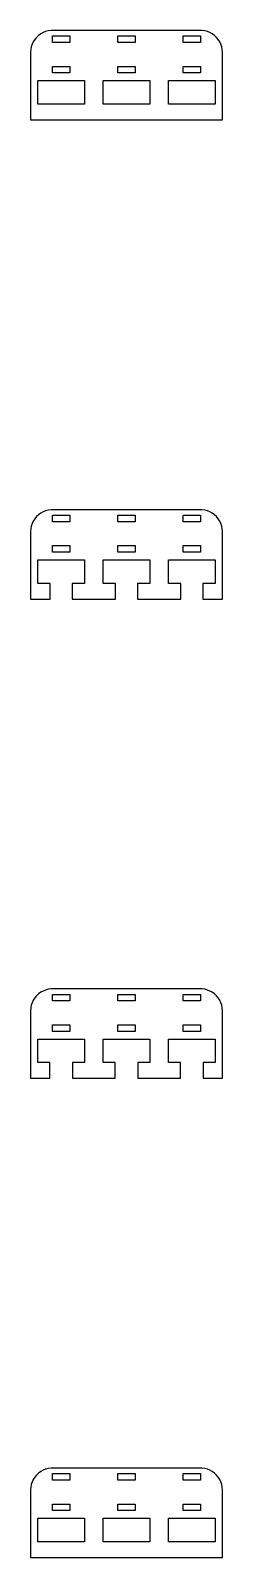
# Model space of a CAD drawing. Header units: metres. Extents: x -22 to 22, y 0 to 350.
import ezdxf

# ---------------------------------------------------------------- set-up
doc = ezdxf.new("R2010")
doc.units = ezdxf.units.M

msp = doc.modelspace()

# ---------------------------------------------------------------- linework, layer by layer
for p, q in [((-17.3139, 350.49), (-17.9369, 350.411)), ((17.3139, 350.49), (-17.3139, 350.49)), ((17.9369, 350.411), (17.3139, 350.49)), ((-21.6489, 347.341), (-21.8429, 346.743)), ((-21.3815, 347.909), (-21.6489, 347.341)), ((-21.0451, 348.439), (-21.3815, 347.909)), ((-20.6448, 348.923), (-21.0451, 348.439)), ((-20.1871, 349.353), (-20.6448, 348.923)), ((-19.6791, 349.722), (-20.1871, 349.353)), ((-19.1289, 350.024), (-19.6791, 349.722)), ((-18.5451, 350.255), (-19.1289, 350.024)), ((-17.9369, 350.411), (-18.5451, 350.255)), ((-17, 347.75), (-17, 349.25)), ((-17, 349.25), (-13, 349.25)), ((-13, 347.75), (-17, 347.75)), ((-13, 349.25), (-13, 347.75)), ((-2, 347.75), (-2, 349.25)), ((-2, 349.25), (2, 349.25)), ((2, 347.75), (-2, 347.75)), ((2, 349.25), (2, 347.75)), ((13, 347.75), (13, 349.25)), ((13, 349.25), (17, 349.25)), ((17, 347.75), (13, 347.75)), ((17, 349.25), (17, 347.75)), ((18.5451, 350.255), (17.9369, 350.411)), ((19.1289, 350.024), (18.5451, 350.255)), ((19.6791, 349.722), (19.1289, 350.024)), ((20.1871, 349.353), (19.6791, 349.722)), ((20.6448, 348.923), (20.1871, 349.353)), ((21.0451, 348.439), (20.6448, 348.923)), ((21.3815, 347.909), (21.0451, 348.439)), ((21.6489, 347.341), (21.3815, 347.909)), ((21.8429, 346.743), (21.6489, 347.341)), ((-21.9606, 346.127), (-22, 345.5)), ((-22, 345.5), (-22, 330)), ((-21.8429, 346.743), (-21.9606, 346.127)), ((21.9606, 346.127), (21.8429, 346.743)), ((22, 345.5), (21.9606, 346.127)), ((22, 330), (22, 345.5)), ((-17, 340.75), (-17, 342.25)), ((-17, 342.25), (-13, 342.25)), ((-13, 340.75), (-17, 340.75)), ((-13, 342.25), (-13, 340.75)), ((-2, 340.75), (-2, 342.25)), ((-2, 342.25), (2, 342.25)), ((2, 340.75), (-2, 340.75)), ((2, 342.25), (2, 340.75)), ((13, 340.75), (13, 342.25)), ((13, 342.25), (17, 342.25)), ((17, 340.75), (13, 340.75)), ((17, 342.25), (17, 340.75)), ((-20.3466, 333.6), (-20.3466, 339)), ((-20.3466, 339), (-9.65337, 339)), ((-9.65337, 339), (-9.65337, 333.6)), ((-5.34662, 333.6), (-5.34662, 339)), ((-5.34662, 339), (5.34662, 339)), ((5.34662, 339), (5.34662, 333.6)), ((9.65337, 333.6), (9.65337, 339)), ((9.65337, 339), (20.3466, 339)), ((20.3466, 339), (20.3466, 333.6)), ((-9.65337, 333.6), (-20.3466, 333.6)), ((5.34662, 333.6), (-5.34662, 333.6)), ((20.3466, 333.6), (9.65337, 333.6)), ((-22, 330), (22, 330)), ((-21.0451, 238.439), (-21.3815, 237.909)), ((-20.6448, 238.923), (-21.0451, 238.439)), ((-20.1871, 239.353), (-20.6448, 238.923)), ((-19.6791, 239.722), (-20.1871, 239.353)), ((-19.1289, 240.024), (-19.6791, 239.722)), ((-18.5451, 240.255), (-19.1289, 240.024)), ((-17.9369, 240.411), (-18.5451, 240.255)), ((-17.3139, 240.49), (-17.9369, 240.411)), ((17.3139, 240.49), (-17.3139, 240.49)), ((-17, 237.75), (-17, 239.25)), ((-17, 239.25), (-13, 239.25)), ((-13, 239.25), (-13, 237.75)), ((-2, 237.75), (-2, 239.25)), ((-2, 239.25), (2, 239.25)), ((2, 239.25), (2, 237.75)), ((13, 237.75), (13, 239.25)), ((13, 239.25), (17, 239.25)), ((17, 239.25), (17, 237.75)), ((17.9369, 240.411), (17.3139, 240.49)), ((18.5451, 240.255), (17.9369, 240.411)), ((19.1289, 240.024), (18.5451, 240.255)), ((19.6791, 239.722), (19.1289, 240.024)), ((20.1871, 239.353), (19.6791, 239.722)), ((20.6448, 238.923), (20.1871, 239.353)), ((21.0451, 238.439), (20.6448, 238.923)), ((21.3815, 237.909), (21.0451, 238.439)), ((-21.9606, 236.127), (-22, 235.5)), ((-22, 235.5), (-22, 220)), ((-21.8429, 236.743), (-21.9606, 236.127)), ((-21.6489, 237.341), (-21.8429, 236.743)), ((-21.3815, 237.909), (-21.6489, 237.341)), ((-13, 237.75), (-17, 237.75)), ((2, 237.75), (-2, 237.75)), ((17, 237.75), (13, 237.75)), ((21.6489, 237.341), (21.3815, 237.909)), ((21.8429, 236.743), (21.6489, 237.341)), ((21.9606, 236.127), (21.8429, 236.743)), ((22, 235.5), (21.9606, 236.127)), ((22, 220), (22, 235.5)), ((-17, 230.75), (-17, 232.25)), ((-17, 232.25), (-13, 232.25)), ((-13, 232.25), (-13, 230.75)), ((-2, 230.75), (-2, 232.25)), ((-2, 232.25), (2, 232.25)), ((2, 232.25), (2, 230.75)), ((13, 230.75), (13, 232.25)), ((13, 232.25), (17, 232.25)), ((17, 232.25), (17, 230.75)), ((-20.3466, 223.6), (-20.3466, 229)), ((-20.3466, 229), (-9.65337, 229)), ((-13, 230.75), (-17, 230.75)), ((-9.65337, 229), (-9.65337, 223.6)), ((-5.34662, 223.6), (-5.34662, 229)), ((-5.34662, 229), (5.34662, 229)), ((2, 230.75), (-2, 230.75)), ((5.34662, 229), (5.34662, 223.6)), ((9.65337, 223.6), (9.65337, 229)), ((9.65337, 229), (20.3466, 229)), ((17, 230.75), (13, 230.75)), ((20.3466, 229), (20.3466, 223.6)), ((-17.5307, 223.6), (-20.3466, 223.6)), ((-17.5307, 220), (-17.5307, 223.6)), ((-9.65337, 223.6), (-12.4693, 223.6)), ((-12.4693, 223.6), (-12.4693, 220)), ((-2.53072, 223.6), (-5.34662, 223.6)), ((-2.53072, 220), (-2.53072, 223.6)), ((5.34662, 223.6), (2.53072, 223.6)), ((2.53072, 223.6), (2.53072, 220)), ((12.4693, 223.6), (9.65337, 223.6)), ((12.4693, 220), (12.4693, 223.6)), ((20.3466, 223.6), (17.5307, 223.6)), ((17.5307, 223.6), (17.5307, 220)), ((-22, 220), (-17.5307, 220)), ((-12.4693, 220), (-2.53072, 220)), ((2.53072, 220), (12.4693, 220)), ((17.5307, 220), (22, 220)), ((-19.6791, 129.722), (-20.1871, 129.353)), ((-19.1289, 130.024), (-19.6791, 129.722)), ((-18.5451, 130.255), (-19.1289, 130.024)), ((-17.9369, 130.411), (-18.5451, 130.255)), ((-17.3139, 130.49), (-17.9369, 130.411)), ((17.3139, 130.49), (-17.3139, 130.49)), ((17.9369, 130.411), (17.3139, 130.49)), ((18.5451, 130.255), (17.9369, 130.411)), ((19.1289, 130.024), (18.5451, 130.255)), ((19.6791, 129.722), (19.1289, 130.024)), ((20.1871, 129.353), (19.6791, 129.722)), ((-21.8429, 126.743), (-21.9606, 126.127)), ((-21.6489, 127.341), (-21.8429, 126.743)), ((-21.3815, 127.909), (-21.6489, 127.341)), ((-21.0451, 128.439), (-21.3815, 127.909)), ((-20.6448, 128.923), (-21.0451, 128.439)), ((-20.1871, 129.353), (-20.6448, 128.923)), ((-17, 127.75), (-17, 129.25)), ((-17, 129.25), (-13, 129.25)), ((-13, 127.75), (-17, 127.75)), ((-13, 129.25), (-13, 127.75)), ((-2, 127.75), (-2, 129.25)), ((-2, 129.25), (2, 129.25)), ((2, 127.75), (-2, 127.75)), ((2, 129.25), (2, 127.75)), ((13, 127.75), (13, 129.25)), ((13, 129.25), (17, 129.25)), ((17, 127.75), (13, 127.75)), ((17, 129.25), (17, 127.75)), ((20.6448, 128.923), (20.1871, 129.353)), ((21.0451, 128.439), (20.6448, 128.923)), ((21.3815, 127.909), (21.0451, 128.439)), ((21.6489, 127.341), (21.3815, 127.909)), ((21.8429, 126.743), (21.6489, 127.341)), ((21.9606, 126.127), (21.8429, 126.743)), ((-21.9606, 126.127), (-22, 125.5)), ((-22, 125.5), (-22, 110)), ((22, 125.5), (21.9606, 126.127)), ((22, 110), (22, 125.5)), ((-17, 120.75), (-17, 122.25)), ((-17, 122.25), (-13, 122.25)), ((-13, 120.75), (-17, 120.75)), ((-13, 122.25), (-13, 120.75)), ((-2, 120.75), (-2, 122.25)), ((-2, 122.25), (2, 122.25)), ((2, 120.75), (-2, 120.75)), ((2, 122.25), (2, 120.75)), ((13, 120.75), (13, 122.25)), ((13, 122.25), (17, 122.25)), ((17, 120.75), (13, 120.75)), ((17, 122.25), (17, 120.75)), ((-20.3466, 113.6), (-20.3466, 119)), ((-20.3466, 119), (-9.65337, 119)), ((-9.65337, 119), (-9.65337, 113.6)), ((-5.34662, 113.6), (-5.34662, 119)), ((-5.34662, 119), (5.34662, 119)), ((5.34662, 119), (5.34662, 113.6)), ((9.65337, 113.6), (9.65337, 119)), ((9.65337, 119), (20.3466, 119)), ((20.3466, 119), (20.3466, 113.6)), ((-17.5942, 113.6), (-20.3466, 113.6)), ((-17.5942, 110), (-17.5942, 113.6)), ((-9.65337, 113.6), (-12.4058, 113.6)), ((-12.4058, 113.6), (-12.4058, 110)), ((-2.59418, 113.6), (-5.34662, 113.6)), ((-2.59418, 110), (-2.59418, 113.6)), ((5.34662, 113.6), (2.59418, 113.6)), ((2.59418, 113.6), (2.59418, 110)), ((12.4058, 113.6), (9.65337, 113.6)), ((12.4058, 110), (12.4058, 113.6)), ((20.3466, 113.6), (17.5942, 113.6)), ((17.5942, 113.6), (17.5942, 110)), ((-22, 110), (-17.5942, 110)), ((-12.4058, 110), (-2.59418, 110)), ((2.59418, 110), (12.4058, 110)), ((17.5942, 110), (22, 110)), ((-21.3815, 17.9088), (-21.6489, 17.3406)), ((-21.0451, 18.4389), (-21.3815, 17.9088)), ((-20.6448, 18.9227), (-21.0451, 18.4389)), ((-20.1871, 19.3526), (-20.6448, 18.9227)), ((-19.6791, 19.7216), (-20.1871, 19.3526)), ((-19.1289, 20.0241), (-19.6791, 19.7216)), ((-18.5451, 20.2553), (-19.1289, 20.0241)), ((-17.9369, 20.4114), (-18.5451, 20.2553)), ((-17.3139, 20.4901), (-17.9369, 20.4114)), ((17.3139, 20.4901), (-17.3139, 20.4901)), ((-17, 17.75), (-17, 19.25)), ((-17, 19.25), (-13, 19.25)), ((-13, 17.75), (-17, 17.75)), ((-13, 19.25), (-13, 17.75)), ((-2, 17.75), (-2, 19.25)), ((-2, 19.25), (2, 19.25)), ((2, 17.75), (-2, 17.75)), ((2, 19.25), (2, 17.75)), ((13, 17.75), (13, 19.25)), ((13, 19.25), (17, 19.25)), ((17, 17.75), (13, 17.75)), ((17, 19.25), (17, 17.75)), ((17.9369, 20.4114), (17.3139, 20.4901)), ((18.5451, 20.2553), (17.9369, 20.4114)), ((19.1289, 20.0241), (18.5451, 20.2553)), ((19.6791, 19.7216), (19.1289, 20.0241)), ((20.1871, 19.3526), (19.6791, 19.7216)), ((20.6448, 18.9227), (20.1871, 19.3526)), ((21.0451, 18.4389), (20.6448, 18.9227)), ((21.3815, 17.9088), (21.0451, 18.4389)), ((21.6489, 17.3406), (21.3815, 17.9088)), ((-21.9606, 16.1267), (-22, 15.5)), ((-22, 15.5), (-22, 0)), ((-21.8429, 16.7434), (-21.9606, 16.1267)), ((-21.6489, 17.3406), (-21.8429, 16.7434)), ((21.8429, 16.7434), (21.6489, 17.3406)), ((21.9606, 16.1267), (21.8429, 16.7434)), ((22, 15.5), (21.9606, 16.1267)), ((22, 0), (22, 15.5)), ((-17, 10.75), (-17, 12.25)), ((-17, 12.25), (-13, 12.25)), ((-13, 10.75), (-17, 10.75)), ((-13, 12.25), (-13, 10.75)), ((-2, 10.75), (-2, 12.25)), ((-2, 12.25), (2, 12.25)), ((2, 10.75), (-2, 10.75)), ((2, 12.25), (2, 10.75)), ((13, 10.75), (13, 12.25)), ((13, 12.25), (17, 12.25)), ((17, 10.75), (13, 10.75)), ((17, 12.25), (17, 10.75)), ((-20.3466, 3.59999), (-20.3466, 9)), ((-20.3466, 9), (-9.65337, 9)), ((-9.65337, 9), (-9.65337, 3.59999)), ((-5.34662, 3.59999), (-5.34662, 9)), ((-5.34662, 9), (5.34662, 9)), ((5.34662, 9), (5.34662, 3.59999)), ((9.65337, 3.59999), (9.65337, 9)), ((9.65337, 9), (20.3466, 9)), ((20.3466, 9), (20.3466, 3.59999)), ((-9.65337, 3.59999), (-20.3466, 3.59999)), ((5.34662, 3.59999), (-5.34662, 3.59999)), ((20.3466, 3.59999), (9.65337, 3.59999)), ((-22, 0), (22, 0))]:
    msp.add_line(p, q)

doc.saveas('drawing.dxf')
